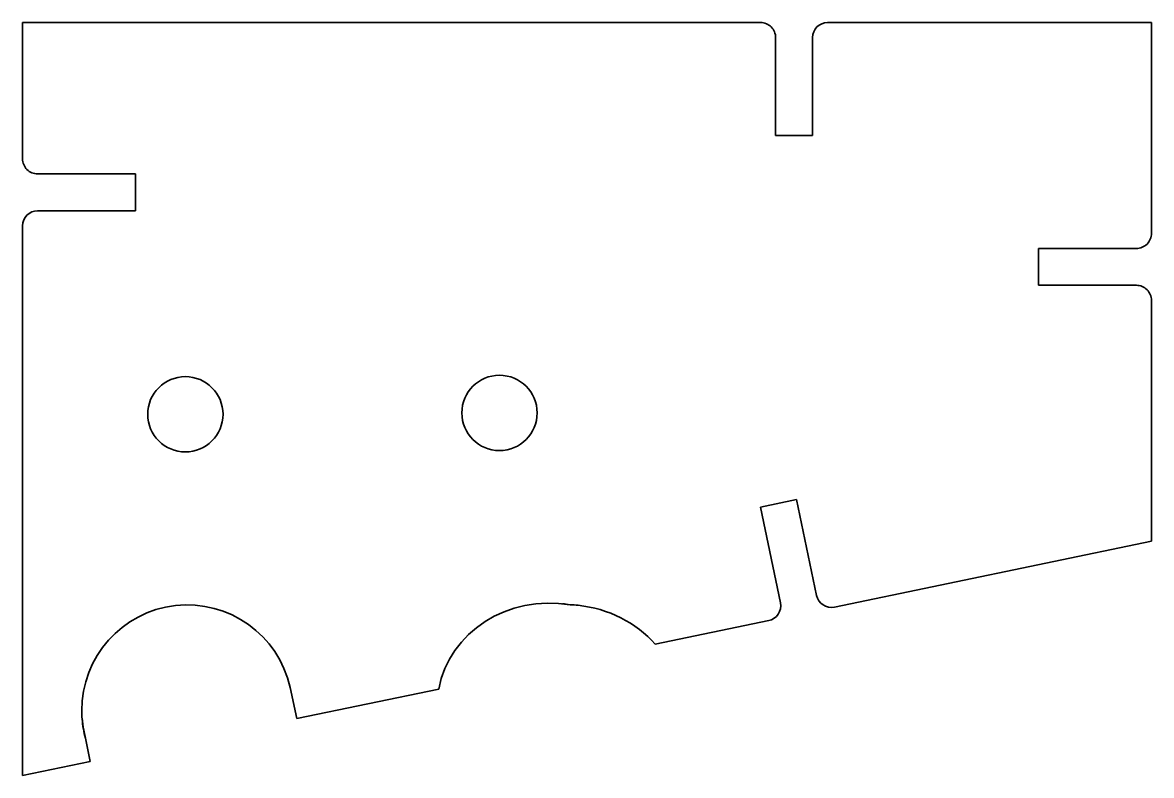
# Model space of a CAD drawing. Extents: x 136 to 286, y 98 to 198.
import ezdxf

# ---------------------------------------------------------------- set-up
doc = ezdxf.new("R2010")
doc.units = 0

msp = doc.modelspace()

# ---------------------------------------------------------------- linework, layer by layer
at = {"color": 7, "lineweight": 35}
for p, q in [((136.049011, 198.435547), (136.049011, 180.335541)), ((234.049026, 198.435547), (136.049011, 198.435547)), ((285.949036, 198.435547), (242.94902, 198.435547)), ((285.949036, 198.435547), (285.949036, 170.435547)), ((236.049026, 183.435547), (236.049026, 196.435547)), ((240.94902, 196.435547), (240.94902, 183.435547)), ((240.94902, 183.435547), (236.049026, 183.435547)), ((138.049011, 178.335541), (151.049011, 178.335541)), ((151.049011, 178.335541), (151.049011, 173.435547)), ((151.049011, 173.435547), (138.049011, 173.435547)), ((136.049011, 171.435547), (136.049011, 98.435547)), ((283.949036, 168.435547), (270.949036, 168.435547)), ((270.949036, 168.435547), (270.949036, 163.535553)), ((270.949036, 163.535553), (283.949036, 163.535553)), ((285.949036, 161.535553), (285.949036, 129.535553)), ((238.840149, 135.081223), (234.042328, 134.085815)), ((241.481049, 122.352295), (238.840149, 135.081223)), ((236.683212, 121.356888), (234.042328, 134.085815)), ((285.949036, 129.535553), (243.845627, 120.800293)), ((235.13121, 118.992294), (220.071533, 115.867828)), ((171.599045, 110.133667), (171.570831, 110.127808)), ((172.458832, 105.989548), (171.599045, 110.133667)), ((191.302765, 109.899139), (172.458832, 105.989548)), ((144.183838, 104.43898), (144.405457, 103.370804)), ((144.405457, 103.370804), (145.042267, 100.301392)), ((145.042267, 100.301392), (136.049011, 98.435547))]:
    msp.add_line(p, q, dxfattribs=at)
for centre in [(157.664825, 146.40416), (199.376694, 146.587372)]:
    msp.add_circle(centre, 5, dxfattribs=at)
for centre, radius, start, end in [((234.049026, 196.435547), 2, 0, 90.000003), ((242.94902, 196.435547), 2, 90.000003, 179.999995), ((138.049011, 180.335541), 2, 179.999995, 269.999997), ((138.049011, 171.435547), 2, 90.000003, 179.999995), ((283.949036, 170.435547), 2, 269.999997, 360), ((283.949036, 161.535553), 2, 0, 90.000003), ((243.439346, 122.758583), 2, 191.720968, 281.720964), ((206.019424, 104.838013), 16.49914, 80.384032, 84.059083), ((208.122803, 104.618347), 16.499905, 84.058175, 87.732926), ((234.724915, 120.950592), 2, 281.720964, 11.720963), ((157.936737, 107.068024), 14.027287, 180.251674, 184.68866), ((157.918671, 107.288559), 14.027328, 185.142567, 191.720914), ((157.936508, 107.067978), 14.027061, 184.688578, 195.28227)]:
    msp.add_arc(centre, radius, start, end, dxfattribs=at)
for centre, major_axis, ratio, start_param, end_param in [((157.909531, 107.065781), (1.146545, -13.966721), 0.999022, 1.7092493541, 4.6347982366), ((206.277985, 107.323746), (15.119423, -1.573471), 0.920987, 1.5011687067, 3.0692822459), ((208.381714, 107.104813), (15.119423, -1.573471), 0.920987, 0.7880756803, 1.5707962996)]:
    msp.add_ellipse(centre, major_axis=major_axis, ratio=ratio, start_param=start_param, end_param=end_param, dxfattribs=at)

doc.saveas('drawing.dxf')
